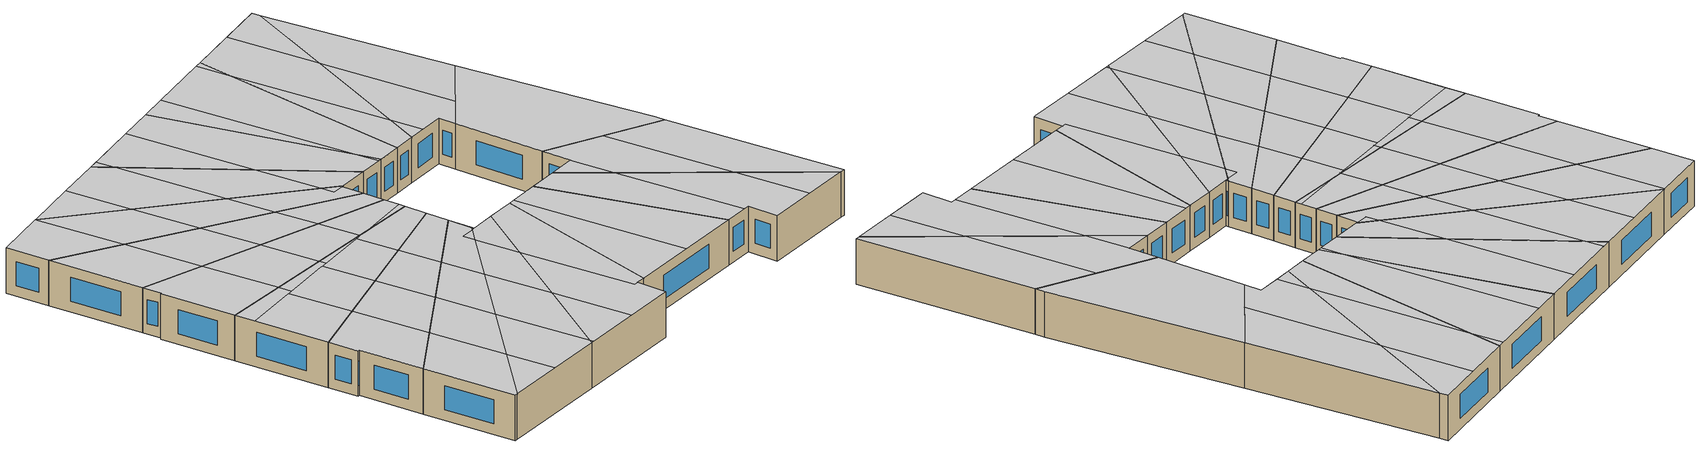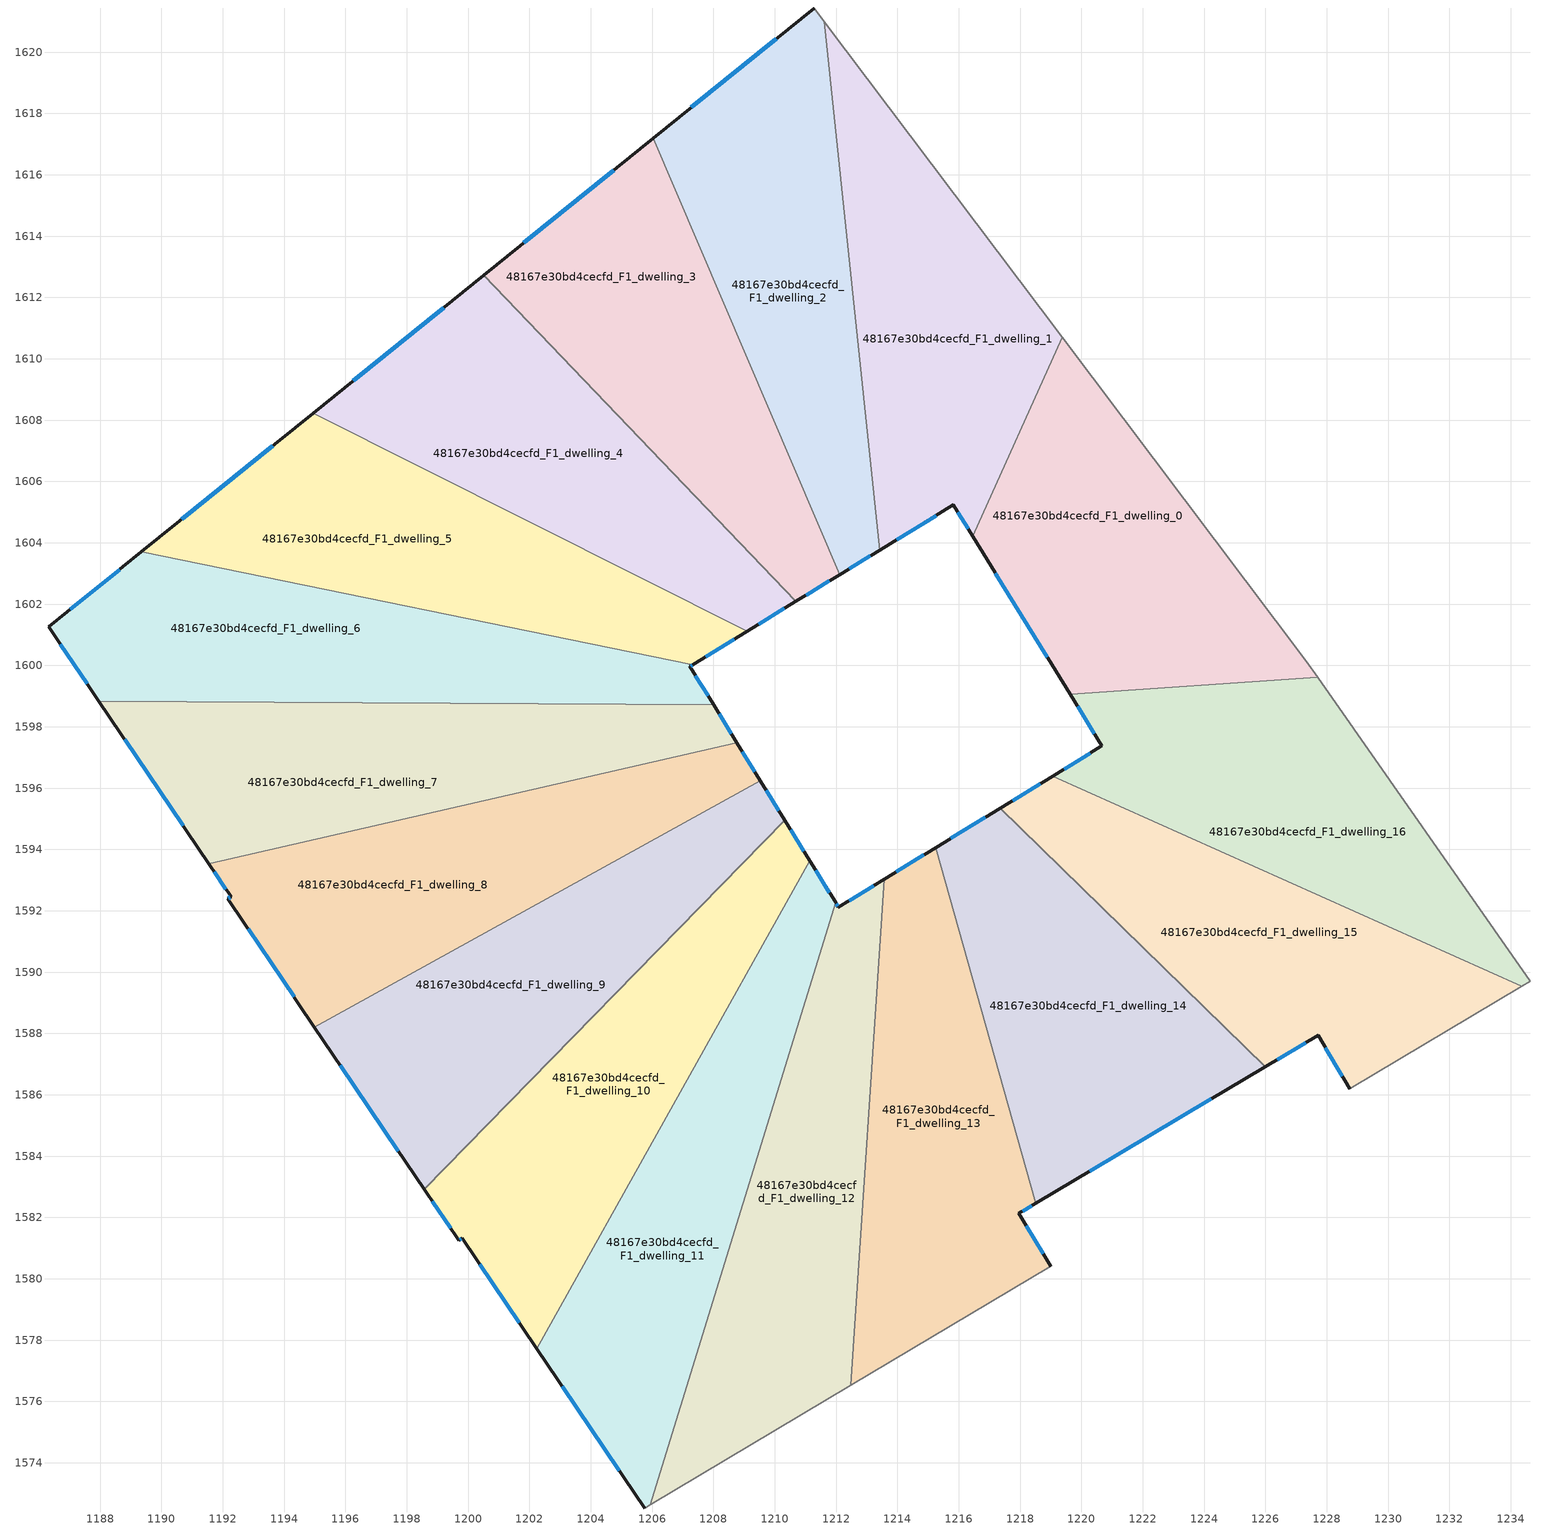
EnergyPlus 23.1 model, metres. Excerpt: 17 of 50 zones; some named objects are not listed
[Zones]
48167e30bd4cecfd_F1_dwelling_0
 floor to 48167e30bd4cecfd_F0_dwelling_0 (EU_floor_Construction): 1219.37,1610.7 1227.33,1600.14 1227.7,1599.61 1219.63,1599.06 1216.45,1604.22 z3
 wall outside (EU_wall_Construction): 1216.45,1604.22 1219.63,1599.06 z3:6
 wall to 48167e30bd4cecfd_F1_dwelling_16 (EU_wall_Construction): 1219.63,1599.06 1227.7,1599.61 z3:6
 wall to 48167e30bd4cecfd_F1_dwelling_1 (EU_wall_Construction): 1219.37,1610.7 1216.45,1604.22 z3:6
 wall adiabatic (EU_wall_Construction): 1227.7,1599.61 1227.33,1600.14 1219.37,1610.7 z3:6
 window (EU_Window_Construction): 1217.2,1603.01 1218.88,1600.27 z3.7:5.3
 ceiling adiabatic (EU_roof_Construction): 1227.7,1599.61 1227.33,1600.14 1219.37,1610.7 1216.45,1604.22 1219.63,1599.06 z6
48167e30bd4cecfd_F1_dwelling_1
 floor to 48167e30bd4cecfd_F0_dwelling_1 (EU_floor_Construction): 1211.62,1621 1219.37,1610.7 1216.45,1604.22 1215.83,1605.24 1213.42,1603.76 z3
 wall outside (EU_wall_Construction): 1213.42,1603.76 1215.83,1605.24 1216.45,1604.22 z3:6
 wall to 48167e30bd4cecfd_F1_dwelling_2 (EU_wall_Construction): 1211.62,1621 1213.42,1603.76 z3:6
 wall adiabatic (EU_wall_Construction): 1219.37,1610.7 1211.62,1621 z3:6
 window (EU_Window_Construction): 1215.97,1605 1216.3,1604.46 / 1213.99,1604.11 1215.26,1604.89 z3.7:5.3
 ceiling to 48167e30bd4cecfd_F2_dwelling_15 (EU_floor_Construction): 1217.58,1606.73 1219.37,1610.7 1211.62,1621 1212.33,1614.23 z6
 ceiling to 48167e30bd4cecfd_F2_dwelling_13 (EU_floor_Construction): 1214.42,1604.37 1213.17,1606.15 1213.42,1603.76 z6
 ceiling to 48167e30bd4cecfd_F2_dwelling_14 (EU_floor_Construction): 1216.45,1604.22 1217.58,1606.73 1212.33,1614.23 1213.17,1606.15 1214.42,1604.37 1215.83,1605.24 z6
48167e30bd4cecfd_F1_dwelling_10
 floor to 48167e30bd4cecfd_F0_dwelling_10 (EU_floor_Construction): 1210.32,1594.96 1211.14,1593.64 1202.25,1577.72 1199.8,1581.33 1199.7,1581.25 1198.57,1582.93 z3
 wall outside (EU_wall_Construction): 1198.57,1582.93 1199.7,1581.25 1199.8,1581.33 1202.25,1577.72 / 1211.14,1593.64 1210.32,1594.96 z3:6
 wall to 48167e30bd4cecfd_F1_dwelling_9 (EU_wall_Construction): 1210.32,1594.96 1198.57,1582.93 z3:6
 wall to 48167e30bd4cecfd_F1_dwelling_11 (EU_wall_Construction): 1202.25,1577.72 1211.14,1593.64 z3:6
 window (EU_Window_Construction): 1198.83,1582.53 1199.43,1581.65 / 1210.95,1593.95 1210.51,1594.65 / 1200.38,1580.48 1201.67,1578.56 / 1199.72,1581.27 1199.78,1581.31 z3.7:5.3
 ceiling to 48167e30bd4cecfd_F2_dwelling_2 (EU_floor_Construction): 1206.51,1585.36 1208.63,1589.14 1206.96,1591.52 1204.19,1588.68 z6
 ceiling to 48167e30bd4cecfd_F2_dwelling_0 (EU_floor_Construction): 1202.25,1577.72 1204.39,1581.56 1201.4,1585.83 1198.57,1582.93 1199.7,1581.25 1199.8,1581.33 z6
 ceiling to 48167e30bd4cecfd_F2_dwelling_1 (EU_floor_Construction): 1204.39,1581.56 1206.51,1585.36 1204.19,1588.68 1201.4,1585.83 z6
 ceiling to 48167e30bd4cecfd_F2_dwelling_3 (EU_floor_Construction): 1208.63,1589.14 1211.14,1593.64 1210.32,1594.96 1206.96,1591.52 z6
48167e30bd4cecfd_F1_dwelling_11
 floor to 48167e30bd4cecfd_F0_dwelling_11 (EU_floor_Construction): 1211.14,1593.64 1211.98,1592.28 1205.94,1572.63 1205.76,1572.53 1202.25,1577.72 z3
 wall outside (EU_wall_Construction): 1211.98,1592.28 1211.14,1593.64 / 1202.25,1577.72 1205.76,1572.53 z3:6
 wall to 48167e30bd4cecfd_F1_dwelling_12 (EU_wall_Construction): 1205.94,1572.63 1211.98,1592.28 z3:6
 wall adiabatic (EU_wall_Construction): 1205.76,1572.53 1205.94,1572.63 z3:6
 window (EU_Window_Construction): 1211.78,1592.6 1211.34,1593.32 / 1203.07,1576.5 1204.93,1573.75 z3.7:5.3
 ceiling to 48167e30bd4cecfd_F2_dwelling_0 (EU_floor_Construction): 1205.94,1572.63 1207.38,1577.31 1204.39,1581.56 1202.25,1577.72 1205.76,1572.53 z6
 ceiling to 48167e30bd4cecfd_F2_dwelling_1 (EU_floor_Construction): 1207.38,1577.31 1208.83,1582.05 1206.51,1585.36 1204.39,1581.56 z6
 ceiling to 48167e30bd4cecfd_F2_dwelling_2 (EU_floor_Construction): 1208.83,1582.05 1210.29,1586.78 1208.63,1589.14 1206.51,1585.36 z6
 ceiling to 48167e30bd4cecfd_F2_dwelling_3 (EU_floor_Construction): 1210.29,1586.78 1211.54,1590.83 1211.07,1591.5 1211.9,1592.01 1211.98,1592.27 1211.14,1593.64 1208.63,1589.14 z6
 ceiling to 48167e30bd4cecfd_F2_dwelling_4 (EU_floor_Construction): 1211.54,1590.83 1211.9,1592.01 1211.07,1591.5 z6
48167e30bd4cecfd_F1_dwelling_12
 floor to 48167e30bd4cecfd_F0_dwelling_12 (EU_floor_Construction): 1213.58,1593.04 1212.47,1576.52 1205.94,1572.63 1211.98,1592.28 1212.08,1592.12 z3
 wall outside (EU_wall_Construction): 1213.58,1593.04 1212.08,1592.12 1211.98,1592.28 z3:6
 wall to 48167e30bd4cecfd_F1_dwelling_13 (EU_wall_Construction): 1212.47,1576.52 1213.58,1593.04 z3:6
 wall adiabatic (EU_wall_Construction): 1205.94,1572.63 1212.47,1576.52 z3:6
 window (EU_Window_Construction): 1212.06,1592.16 1212,1592.24 / 1213.22,1592.82 1212.43,1592.33 z3.7:5.3
 ceiling to 48167e30bd4cecfd_F2_dwelling_1 (EU_floor_Construction): 1212.47,1576.52 1212.49,1576.83 1208.83,1582.05 1207.38,1577.31 1209.26,1574.61 z6
 ceiling to 48167e30bd4cecfd_F2_dwelling_0 (EU_floor_Construction): 1209.26,1574.61 1207.38,1577.31 1205.94,1572.63 z6
 ceiling to 48167e30bd4cecfd_F2_dwelling_4 (EU_floor_Construction): 1213.26,1588.36 1213.58,1593.03 1211.9,1592.01 1211.54,1590.83 z6
 ceiling to 48167e30bd4cecfd_F2_dwelling_2 (EU_floor_Construction): 1212.49,1576.83 1212.91,1583.04 1210.29,1586.78 1208.83,1582.05 z6
 ceiling to 48167e30bd4cecfd_F2_dwelling_3 (EU_floor_Construction): 1212.91,1583.04 1213.26,1588.36 1211.54,1590.83 1210.29,1586.78 z6; 1212.08,1592.12 1211.98,1592.27 1211.9,1592.01 z6
48167e30bd4cecfd_F1_dwelling_13
 floor to 48167e30bd4cecfd_F0_dwelling_13 (EU_floor_Construction): 1215.25,1594.06 1218.52,1582.46 1217.96,1582.13 1219,1580.4 1212.47,1576.52 1213.58,1593.04 z3
 wall outside (EU_wall_Construction): 1215.25,1594.06 1213.58,1593.04 / 1219,1580.4 1217.96,1582.13 1218.52,1582.46 z3:6
 wall adiabatic (EU_wall_Construction): 1212.47,1576.52 1219,1580.4 z3:6
 wall to 48167e30bd4cecfd_F1_dwelling_14 (EU_wall_Construction): 1218.52,1582.46 1215.25,1594.06 z3:6
 window (EU_Window_Construction): 1214.86,1593.82 1213.97,1593.28 / 1218.09,1582.21 1218.39,1582.38 / 1218.75,1580.81 1218.21,1581.73 z3.7:5.3
 ceiling to 48167e30bd4cecfd_F2_dwelling_4 (EU_floor_Construction): 1218.52,1582.46 1215.25,1594.06 1213.58,1593.03 1213.26,1588.36 1217.73,1581.99 z6
 ceiling to 48167e30bd4cecfd_F2_dwelling_2 (EU_floor_Construction): 1216,1578.62 1212.91,1583.04 1212.49,1576.83 1212.64,1576.62 z6
 ceiling to 48167e30bd4cecfd_F2_dwelling_3 (EU_floor_Construction): 1218.89,1580.34 1219,1580.4 1217.96,1582.13 1217.73,1581.99 1213.26,1588.36 1212.91,1583.04 1216,1578.62 z6
 ceiling to 48167e30bd4cecfd_F2_dwelling_1 (EU_floor_Construction): 1212.59,1576.59 1212.64,1576.62 1212.49,1576.83 1212.47,1576.52 z6
48167e30bd4cecfd_F1_dwelling_14
 floor to 48167e30bd4cecfd_F0_dwelling_14 (EU_floor_Construction): 1225.99,1586.91 1218.52,1582.46 1215.25,1594.06 1217.36,1595.35 z3
 wall outside (EU_wall_Construction): 1217.36,1595.35 1215.25,1594.06 / 1218.52,1582.46 1225.99,1586.91 z3:6
 wall to 48167e30bd4cecfd_F1_dwelling_15 (EU_wall_Construction): 1225.99,1586.91 1217.36,1595.35 z3:6
 window (EU_Window_Construction): 1216.86,1595.05 1215.75,1594.36 / 1220.27,1583.51 1224.23,1585.86 z3.7:5.3
 ceiling to 48167e30bd4cecfd_F2_dwelling_5 (EU_floor_Construction): 1225.99,1586.91 1217.36,1595.35 1215.6,1594.27 1222.3,1584.71 z6
 ceiling to 48167e30bd4cecfd_F2_dwelling_4 (EU_floor_Construction): 1222.3,1584.71 1215.6,1594.27 1215.25,1594.06 1218.52,1582.46 z6
48167e30bd4cecfd_F1_dwelling_15
 floor to 48167e30bd4cecfd_F0_dwelling_15 (EU_floor_Construction): 1234.35,1589.54 1228.75,1586.2 1227.72,1587.94 1225.99,1586.91 1217.36,1595.35 1219.06,1596.39 z3
 wall outside (EU_wall_Construction): 1225.99,1586.91 1227.72,1587.94 1228.75,1586.2 / 1219.06,1596.39 1217.36,1595.35 z3:6
 wall to 48167e30bd4cecfd_F1_dwelling_16 (EU_wall_Construction): 1234.35,1589.54 1219.06,1596.39 z3:6
 wall adiabatic (EU_wall_Construction): 1228.75,1586.2 1234.35,1589.54 z3:6
 window (EU_Window_Construction): 1226.39,1587.15 1227.31,1587.7 / 1218.66,1596.14 1217.76,1595.59 / 1227.96,1587.53 1228.51,1586.61 z3.7:5.3
 ceiling to 48167e30bd4cecfd_F2_dwelling_6 (EU_floor_Construction): 1231.63,1587.92 1228.73,1592.06 1222.35,1594.92 1227.38,1587.74 1227.72,1587.94 1228.75,1586.2 z6
 ceiling to 48167e30bd4cecfd_F2_dwelling_5 (EU_floor_Construction): 1227.38,1587.74 1222.35,1594.92 1219.06,1596.39 1217.36,1595.35 1225.99,1586.91 z6
 ceiling adiabatic (EU_roof_Construction): 1234.35,1589.54 1228.73,1592.06 1231.63,1587.92 z6
48167e30bd4cecfd_F1_dwelling_16
 floor to 48167e30bd4cecfd_F0_dwelling_16 (EU_floor_Construction): 1227.7,1599.61 1234.64,1589.71 1234.35,1589.54 1219.06,1596.39 1220.67,1597.38 1219.63,1599.06 z3
 wall outside (EU_wall_Construction): 1219.63,1599.06 1220.67,1597.38 1219.06,1596.39 z3:6
 wall adiabatic (EU_wall_Construction): 1234.35,1589.54 1234.64,1589.71 1227.7,1599.61 z3:6
 window (EU_Window_Construction): 1220.29,1597.14 1219.44,1596.62 / 1219.88,1598.67 1220.43,1597.77 z3.7:5.3
 ceiling adiabatic (EU_roof_Construction): 1234.64,1589.71 1227.7,1599.61 1223.63,1599.34 1228.73,1592.06 1234.35,1589.54 z6
 ceiling to 48167e30bd4cecfd_F2_dwelling_6 (EU_floor_Construction): 1228.73,1592.06 1223.63,1599.34 1219.63,1599.06 1220.67,1597.38 1220.64,1597.36 1222.35,1594.92 z6
 ceiling to 48167e30bd4cecfd_F2_dwelling_5 (EU_floor_Construction): 1222.35,1594.92 1220.64,1597.36 1219.06,1596.39 z6
48167e30bd4cecfd_F1_dwelling_2
 floor to 48167e30bd4cecfd_F0_dwelling_2 (EU_floor_Construction): 1211.62,1621 1213.42,1603.76 1212.12,1602.96 1206.04,1617.2 1211.29,1621.44 z3
 wall outside (EU_wall_Construction): 1212.12,1602.96 1213.42,1603.76 / 1211.29,1621.44 1206.04,1617.2 z3:6
 wall to 48167e30bd4cecfd_F1_dwelling_3 (EU_wall_Construction): 1206.04,1617.2 1212.12,1602.96 z3:6
 wall adiabatic (EU_wall_Construction): 1211.62,1621 1211.29,1621.44 z3:6
 window (EU_Window_Construction): 1212.43,1603.15 1213.12,1603.57 / 1210.05,1620.44 1207.27,1618.19 z3.7:5.3
 ceiling to 48167e30bd4cecfd_F2_dwelling_13 (EU_floor_Construction): 1213.42,1603.76 1213.17,1606.15 1207,1614.95 1212.12,1602.96 z6
 ceiling to 48167e30bd4cecfd_F2_dwelling_14 (EU_floor_Construction): 1213.17,1606.15 1212.33,1614.23 1208.72,1619.37 1206.04,1617.2 1207,1614.95 z6
 ceiling to 48167e30bd4cecfd_F2_dwelling_15 (EU_floor_Construction): 1212.33,1614.23 1211.62,1621 1211.29,1621.44 1208.72,1619.37 z6
48167e30bd4cecfd_F1_dwelling_3
 floor to 48167e30bd4cecfd_F0_dwelling_3 (EU_floor_Construction): 1206.04,1617.2 1212.12,1602.96 1210.69,1602.09 1200.51,1612.73 z3
 wall outside (EU_wall_Construction): 1210.69,1602.09 1212.12,1602.96 / 1206.04,1617.2 1200.51,1612.73 z3:6
 wall to 48167e30bd4cecfd_F1_dwelling_4 (EU_wall_Construction): 1200.51,1612.73 1210.69,1602.09 z3:6
 window (EU_Window_Construction): 1211.03,1602.29 1211.78,1602.76 / 1204.74,1616.15 1201.81,1613.78 z3.7:5.3
 ceiling to 48167e30bd4cecfd_F2_dwelling_12 (EU_floor_Construction): 1209.55,1603.28 1202.05,1613.97 1200.51,1612.73 z6
 ceiling to 48167e30bd4cecfd_F2_dwelling_13 (EU_floor_Construction): 1212.12,1602.96 1207,1614.95 1205.65,1616.88 1202.05,1613.97 1209.55,1603.28 1210.69,1602.09 z6
 ceiling to 48167e30bd4cecfd_F2_dwelling_14 (EU_floor_Construction): 1207,1614.95 1206.04,1617.2 1205.65,1616.88 z6
48167e30bd4cecfd_F1_dwelling_4
 floor to 48167e30bd4cecfd_F0_dwelling_4 (EU_floor_Construction): 1200.51,1612.73 1210.69,1602.09 1209.1,1601.11 1194.95,1608.23 z3
 wall outside (EU_wall_Construction): 1209.1,1601.11 1210.69,1602.09 / 1200.51,1612.73 1194.95,1608.23 z3:6
 wall to 48167e30bd4cecfd_F1_dwelling_5 (EU_wall_Construction): 1194.95,1608.23 1209.1,1601.11 z3:6
 window (EU_Window_Construction): 1209.47,1601.34 1210.32,1601.86 / 1199.21,1611.67 1196.26,1609.29 z3.7:5.3
 ceiling to 48167e30bd4cecfd_F2_dwelling_11 (EU_floor_Construction): 1203.44,1603.96 1198.46,1611.07 1195.46,1608.64 1196.18,1607.61 z6
 ceiling to 48167e30bd4cecfd_F2_dwelling_10 (EU_floor_Construction): 1196.18,1607.61 1195.46,1608.64 1194.95,1608.23 z6
 ceiling to 48167e30bd4cecfd_F2_dwelling_12 (EU_floor_Construction): 1210.48,1601.96 1209.55,1603.28 1200.51,1612.73 1198.46,1611.07 1203.44,1603.96 1209.1,1601.11 z6
 ceiling to 48167e30bd4cecfd_F2_dwelling_13 (EU_floor_Construction): 1210.69,1602.09 1209.55,1603.28 1210.48,1601.96 z6
48167e30bd4cecfd_F1_dwelling_5
 floor to 48167e30bd4cecfd_F0_dwelling_5 (EU_floor_Construction): 1209.1,1601.11 1207.33,1600.03 1189.35,1603.7 1194.95,1608.23 z3
 wall outside (EU_wall_Construction): 1207.33,1600.03 1209.1,1601.11 / 1194.95,1608.23 1189.35,1603.7 z3:6
 wall to 48167e30bd4cecfd_F1_dwelling_6 (EU_wall_Construction): 1189.35,1603.7 1207.33,1600.03 z3:6
 window (EU_Window_Construction): 1207.75,1600.28 1208.69,1600.86 / 1193.63,1607.17 1190.66,1604.76 z3.7:5.3
 ceiling to 48167e30bd4cecfd_F2_dwelling_10 (EU_floor_Construction): 1200.52,1601.42 1196.18,1607.61 1194.95,1608.23 1192.41,1606.18 1194.95,1602.56 z6
 ceiling to 48167e30bd4cecfd_F2_dwelling_11 (EU_floor_Construction): 1206.01,1600.3 1203.44,1603.96 1196.18,1607.61 1200.52,1601.42 z6
 ceiling to 48167e30bd4cecfd_F2_dwelling_9 (EU_floor_Construction): 1194.95,1602.56 1192.41,1606.18 1189.35,1603.7 z6
 ceiling to 48167e30bd4cecfd_F2_dwelling_12 (EU_floor_Construction): 1209.1,1601.11 1203.44,1603.96 1206.01,1600.3 1207.33,1600.03 z6
48167e30bd4cecfd_F1_dwelling_6
 floor to 48167e30bd4cecfd_F0_dwelling_6 (EU_floor_Construction): 1207.33,1600.03 1207.23,1599.97 1208.01,1598.71 1187.96,1598.84 1186.32,1601.26 1189.35,1603.7 z3
 wall outside (EU_wall_Construction): 1208.01,1598.71 1207.23,1599.97 1207.33,1600.03 / 1189.35,1603.7 1186.32,1601.26 1187.96,1598.84 z3:6
 wall to 48167e30bd4cecfd_F1_dwelling_7 (EU_wall_Construction): 1187.96,1598.84 1208.01,1598.71 z3:6
 window (EU_Window_Construction): 1207.26,1599.98 1207.31,1600.01 / 1207.83,1599.01 1207.41,1599.67 / 1186.71,1600.69 1187.58,1599.4 / 1188.64,1603.13 1187.03,1601.83 z3.7:5.3
 ceiling to 48167e30bd4cecfd_F2_dwelling_9 (EU_floor_Construction): 1197.6,1598.78 1194.95,1602.56 1189.35,1603.7 1189.32,1603.68 1192.73,1598.81 z6
 ceiling to 48167e30bd4cecfd_F2_dwelling_10 (EU_floor_Construction): 1202.39,1598.75 1200.52,1601.42 1194.95,1602.56 1197.6,1598.78 z6
 ceiling to 48167e30bd4cecfd_F2_dwelling_8 (EU_floor_Construction): 1192.73,1598.81 1189.32,1603.68 1186.32,1601.26 1187.96,1598.84 z6
 ceiling to 48167e30bd4cecfd_F2_dwelling_11 (EU_floor_Construction): 1208.01,1598.71 1207.23,1599.97 1206.54,1599.54 1206.01,1600.3 1200.52,1601.42 1202.39,1598.75 z6
 ceiling to 48167e30bd4cecfd_F2_dwelling_12 (EU_floor_Construction): 1207.33,1600.03 1206.01,1600.3 1206.54,1599.54 z6
48167e30bd4cecfd_F1_dwelling_7
 floor to 48167e30bd4cecfd_F0_dwelling_7 (EU_floor_Construction): 1208.01,1598.71 1208.77,1597.48 1191.55,1593.53 1187.96,1598.84 z3
 wall outside (EU_wall_Construction): 1208.77,1597.48 1208.01,1598.71 / 1187.96,1598.84 1191.55,1593.53 z3:6
 wall to 48167e30bd4cecfd_F1_dwelling_8 (EU_wall_Construction): 1191.55,1593.53 1208.77,1597.48 z3:6
 window (EU_Window_Construction): 1208.59,1597.77 1208.18,1598.42 / 1188.8,1597.59 1190.71,1594.78 z3.7:5.3
 ceiling to 48167e30bd4cecfd_F2_dwelling_8 (EU_floor_Construction): 1195.75,1594.5 1192.73,1598.81 1187.96,1598.84 1191.55,1593.53 z6
 ceiling to 48167e30bd4cecfd_F2_dwelling_9 (EU_floor_Construction): 1199.93,1595.45 1197.6,1598.78 1192.73,1598.81 1195.75,1594.5 z6
 ceiling to 48167e30bd4cecfd_F2_dwelling_10 (EU_floor_Construction): 1204.04,1596.4 1202.39,1598.75 1197.6,1598.78 1199.93,1595.45 z6
 ceiling to 48167e30bd4cecfd_F2_dwelling_11 (EU_floor_Construction): 1208.77,1597.48 1208.01,1598.71 1202.39,1598.75 1204.04,1596.4 z6
48167e30bd4cecfd_F1_dwelling_8
 floor to 48167e30bd4cecfd_F0_dwelling_8 (EU_floor_Construction): 1208.77,1597.48 1209.53,1596.24 1194.99,1588.21 1192.16,1592.39 1192.28,1592.46 1191.55,1593.53 z3
 wall outside (EU_wall_Construction): 1191.55,1593.53 1192.28,1592.46 1192.16,1592.39 1194.99,1588.21 / 1209.53,1596.24 1208.77,1597.48 z3:6
 wall to 48167e30bd4cecfd_F1_dwelling_9 (EU_wall_Construction): 1194.99,1588.21 1209.53,1596.24 z3:6
 window (EU_Window_Construction): 1191.72,1593.28 1192.1,1592.71 / 1209.35,1596.53 1208.95,1597.19 / 1192.82,1591.41 1194.33,1589.19 / 1192.25,1592.44 1192.19,1592.41 z3.7:5.3
 ceiling to 48167e30bd4cecfd_F2_dwelling_8 (EU_floor_Construction): 1198.72,1590.27 1195.75,1594.5 1191.55,1593.53 1192.28,1592.46 1192.16,1592.39 1194.99,1588.21 z6
 ceiling to 48167e30bd4cecfd_F2_dwelling_10 (EU_floor_Construction): 1205.65,1594.1 1204.04,1596.4 1199.93,1595.45 1202.21,1592.2 z6
 ceiling to 48167e30bd4cecfd_F2_dwelling_9 (EU_floor_Construction): 1202.21,1592.2 1199.93,1595.45 1195.75,1594.5 1198.72,1590.27 z6
 ceiling to 48167e30bd4cecfd_F2_dwelling_11 (EU_floor_Construction): 1209.31,1596.6 1208.77,1597.48 1204.04,1596.4 1205.65,1594.1 1206.04,1594.31 z6
 ceiling to 48167e30bd4cecfd_F2_dwelling_3 (EU_floor_Construction): 1209.53,1596.24 1209.31,1596.6 1206.04,1594.31 z6
48167e30bd4cecfd_F1_dwelling_9
 floor to 48167e30bd4cecfd_F0_dwelling_9 (EU_floor_Construction): 1209.53,1596.24 1210.32,1594.96 1198.57,1582.93 1194.99,1588.21 z3
 wall outside (EU_wall_Construction): 1210.32,1594.96 1209.53,1596.24 / 1194.99,1588.21 1198.57,1582.93 z3:6
 window (EU_Window_Construction): 1210.14,1595.26 1209.72,1595.94 / 1195.83,1586.97 1197.73,1584.17 z3.7:5.3
 ceiling to 48167e30bd4cecfd_F2_dwelling_3 (EU_floor_Construction): 1206.96,1591.52 1210.32,1594.96 1209.53,1596.24 1206.04,1594.31 1205.35,1593.82 z6
 ceiling to 48167e30bd4cecfd_F2_dwelling_2 (EU_floor_Construction): 1204.19,1588.68 1206.96,1591.52 1205.35,1593.82 1202.15,1591.58 z6
 ceiling to 48167e30bd4cecfd_F2_dwelling_0 (EU_floor_Construction): 1198.57,1582.93 1201.4,1585.83 1198.95,1589.33 1198.86,1589.28 1195.75,1587.09 z6
 ceiling to 48167e30bd4cecfd_F2_dwelling_1 (EU_floor_Construction): 1201.4,1585.83 1204.19,1588.68 1202.15,1591.58 1202.07,1591.52 1201.99,1591.47 1198.95,1589.33 z6
 ceiling to 48167e30bd4cecfd_F2_dwelling_9 (EU_floor_Construction): 1201.99,1591.47 1202.03,1591.5 1202.1,1591.55 1202.15,1591.58 1202.48,1591.81 1202.21,1592.2 1198.72,1590.27 1199.23,1589.54 z6
 ceiling to 48167e30bd4cecfd_F2_dwelling_11 (EU_floor_Construction): 1206.04,1594.31 1205.65,1594.1 1205.68,1594.06 z6
 ceiling to 48167e30bd4cecfd_F2_dwelling_8 (EU_floor_Construction): 1198.86,1589.28 1198.9,1589.31 1199.23,1589.54 1198.72,1590.27 1194.99,1588.21 1195.75,1587.09 z6
 ceiling to 48167e30bd4cecfd_F2_dwelling_10 (EU_floor_Construction): 1205.68,1594.06 1205.65,1594.1 1202.21,1592.2 1202.48,1591.81 z6
[Building]
EU S2 Campaign: North Axis=0; Terrain=City; Solar Distribution=FullExterior
[Site:Location]
Budapest.Ferenc.Liszt.Intl.AP: Latitude=47.437; Longitude=19.256; Time Zone=1; Elevation=185
[SizingPeriod:WeatherFileDays]
AnnualSizingPeriod: Begin Month=1; Begin Day of Month=1; End Month=12; End Day of Month=31; Day of Week for Start Day=Monday; Use Weather File Daylight Saving Period=No; Use Weather File Rain and Snow Indicators=No
[MATERIAL]
EU_InternalMass_Material: Roughness=MediumRough; Thickness=0.1; Conductivity=1; Density=1800; Specific Heat=900; Thermal Absorptance=0.9; Solar Absorptance=0.7; Visible Absorptance=0.7
[MATERIAL:NOMASS] Roughness=MediumRough; Thermal Absorptance=0.9; Solar Absorptance=0.7; Visible Absorptance=0.7
Name | Thermal Resistance
EU_wall_NoMass | 0.832559
EU_roof_NoMass | 1.39638
EU_floor_NoMass | 0.872794
[WINDOWMATERIAL:SIMPLEGLAZINGSYSTEM]
EU_Window_SimpleGlazing: UFactor=2.79869; Solar Heat Gain Coefficient=0.75; Visible Transmittance=0.75
[CONSTRUCTION]
EU_wall_Construction: EU_wall_NoMass
EU_roof_Construction: EU_roof_NoMass
EU_floor_Construction: EU_floor_NoMass
EU_Window_Construction: EU_Window_SimpleGlazing
EU_InternalMass_Construction: EU_InternalMass_Material
[ZONE] Type=1; Multiplier=1; Ceiling Height=autocalculate; Floor Area=autocalculate; Part of Total Floor Area=Yes
Name | Volume
48167e30bd4cecfd_F1_dwelling_0 | 195.062
48167e30bd4cecfd_F1_dwelling_1 | 195.055
48167e30bd4cecfd_F1_dwelling_10 | 195.046
48167e30bd4cecfd_F1_dwelling_11 | 195.064
48167e30bd4cecfd_F1_dwelling_12 | 195.037
48167e30bd4cecfd_F1_dwelling_13 | 195.056
48167e30bd4cecfd_F1_dwelling_14 | 195.047
48167e30bd4cecfd_F1_dwelling_15 | 195.03
48167e30bd4cecfd_F1_dwelling_16 | 195.06
48167e30bd4cecfd_F1_dwelling_2 | 195.083
48167e30bd4cecfd_F1_dwelling_3 | 195.033
48167e30bd4cecfd_F1_dwelling_4 | 195.073
48167e30bd4cecfd_F1_dwelling_5 | 195.048
48167e30bd4cecfd_F1_dwelling_6 | 195.044
48167e30bd4cecfd_F1_dwelling_7 | 195.065
48167e30bd4cecfd_F1_dwelling_8 | 195.02
48167e30bd4cecfd_F1_dwelling_9 | 195.082
[INTERNALMASS] Construction=EU_InternalMass_Construction
Name | Zone or ZoneList | Surface Area
48167e30bd4cecfd_F1_dwelling_0_EU_InternalMass | 48167e30bd4cecfd_F1_dwelling_0 | 65.0208
48167e30bd4cecfd_F1_dwelling_1_EU_InternalMass | 48167e30bd4cecfd_F1_dwelling_1 | 65.0182
48167e30bd4cecfd_F1_dwelling_2_EU_InternalMass | 48167e30bd4cecfd_F1_dwelling_2 | 65.0277
48167e30bd4cecfd_F1_dwelling_3_EU_InternalMass | 48167e30bd4cecfd_F1_dwelling_3 | 65.011
48167e30bd4cecfd_F1_dwelling_4_EU_InternalMass | 48167e30bd4cecfd_F1_dwelling_4 | 65.0246
48167e30bd4cecfd_F1_dwelling_5_EU_InternalMass | 48167e30bd4cecfd_F1_dwelling_5 | 65.0157
48167e30bd4cecfd_F1_dwelling_6_EU_InternalMass | 48167e30bd4cecfd_F1_dwelling_6 | 65.0147
48167e30bd4cecfd_F1_dwelling_7_EU_InternalMass | 48167e30bd4cecfd_F1_dwelling_7 | 65.0216
48167e30bd4cecfd_F1_dwelling_8_EU_InternalMass | 48167e30bd4cecfd_F1_dwelling_8 | 65.0068
48167e30bd4cecfd_F1_dwelling_9_EU_InternalMass | 48167e30bd4cecfd_F1_dwelling_9 | 65.0272
48167e30bd4cecfd_F1_dwelling_10_EU_InternalMass | 48167e30bd4cecfd_F1_dwelling_10 | 65.0152
48167e30bd4cecfd_F1_dwelling_11_EU_InternalMass | 48167e30bd4cecfd_F1_dwelling_11 | 65.0214
48167e30bd4cecfd_F1_dwelling_12_EU_InternalMass | 48167e30bd4cecfd_F1_dwelling_12 | 65.0124
48167e30bd4cecfd_F1_dwelling_13_EU_InternalMass | 48167e30bd4cecfd_F1_dwelling_13 | 65.0186
48167e30bd4cecfd_F1_dwelling_14_EU_InternalMass | 48167e30bd4cecfd_F1_dwelling_14 | 65.0157
48167e30bd4cecfd_F1_dwelling_15_EU_InternalMass | 48167e30bd4cecfd_F1_dwelling_15 | 65.0099
48167e30bd4cecfd_F1_dwelling_16_EU_InternalMass | 48167e30bd4cecfd_F1_dwelling_16 | 65.0199
[OTHEREQUIPMENT] Fuel Type=Electricity; Design Level Calculation Method=Watts/Area; Power per Zone Floor Area=1; Fraction Latent=0; Fraction Radiant=0; Fraction Lost=0; Carbon Dioxide Generation Rate=0; EndUse Subcategory=EU_Step8_InternalGains
Name | Zone or ZoneList or Space or SpaceList | Schedule
EU_Step8_InternalGain_48167e30bd4cecfd_F1_dwelling_0_f000 | 48167e30bd4cecfd_F1_dwelling_0 | EU_Step8_GainSchedule_48167e30bd4cecfd_F1_dwelling_0_f000
EU_Step8_InternalGain_48167e30bd4cecfd_F1_dwelling_1_f000 | 48167e30bd4cecfd_F1_dwelling_1 | EU_Step8_GainSchedule_48167e30bd4cecfd_F1_dwelling_1_f000
EU_Step8_InternalGain_48167e30bd4cecfd_F1_dwelling_2_f000 | 48167e30bd4cecfd_F1_dwelling_2 | EU_Step8_GainSchedule_48167e30bd4cecfd_F1_dwelling_2_f000
EU_Step8_InternalGain_48167e30bd4cecfd_F1_dwelling_3_f000 | 48167e30bd4cecfd_F1_dwelling_3 | EU_Step8_GainSchedule_48167e30bd4cecfd_F1_dwelling_3_f000
EU_Step8_InternalGain_48167e30bd4cecfd_F1_dwelling_4_f000 | 48167e30bd4cecfd_F1_dwelling_4 | EU_Step8_GainSchedule_48167e30bd4cecfd_F1_dwelling_4_f000
EU_Step8_InternalGain_48167e30bd4cecfd_F1_dwelling_5_f000 | 48167e30bd4cecfd_F1_dwelling_5 | EU_Step8_GainSchedule_48167e30bd4cecfd_F1_dwelling_5_f000
EU_Step8_InternalGain_48167e30bd4cecfd_F1_dwelling_6_f000 | 48167e30bd4cecfd_F1_dwelling_6 | EU_Step8_GainSchedule_48167e30bd4cecfd_F1_dwelling_6_f000
EU_Step8_InternalGain_48167e30bd4cecfd_F1_dwelling_7_f000 | 48167e30bd4cecfd_F1_dwelling_7 | EU_Step8_GainSchedule_48167e30bd4cecfd_F1_dwelling_7_f000
EU_Step8_InternalGain_48167e30bd4cecfd_F1_dwelling_8_f000 | 48167e30bd4cecfd_F1_dwelling_8 | EU_Step8_GainSchedule_48167e30bd4cecfd_F1_dwelling_8_f000
EU_Step8_InternalGain_48167e30bd4cecfd_F1_dwelling_9_f000 | 48167e30bd4cecfd_F1_dwelling_9 | EU_Step8_GainSchedule_48167e30bd4cecfd_F1_dwelling_9_f000
EU_Step8_InternalGain_48167e30bd4cecfd_F1_dwelling_10_f000 | 48167e30bd4cecfd_F1_dwelling_10 | EU_Step8_GainSchedule_48167e30bd4cecfd_F1_dwelling_10_f000
EU_Step8_InternalGain_48167e30bd4cecfd_F1_dwelling_11_f000 | 48167e30bd4cecfd_F1_dwelling_11 | EU_Step8_GainSchedule_48167e30bd4cecfd_F1_dwelling_11_f000
EU_Step8_InternalGain_48167e30bd4cecfd_F1_dwelling_12_f000 | 48167e30bd4cecfd_F1_dwelling_12 | EU_Step8_GainSchedule_48167e30bd4cecfd_F1_dwelling_12_f000
EU_Step8_InternalGain_48167e30bd4cecfd_F1_dwelling_13_f000 | 48167e30bd4cecfd_F1_dwelling_13 | EU_Step8_GainSchedule_48167e30bd4cecfd_F1_dwelling_13_f000
EU_Step8_InternalGain_48167e30bd4cecfd_F1_dwelling_14_f000 | 48167e30bd4cecfd_F1_dwelling_14 | EU_Step8_GainSchedule_48167e30bd4cecfd_F1_dwelling_14_f000
EU_Step8_InternalGain_48167e30bd4cecfd_F1_dwelling_15_f000 | 48167e30bd4cecfd_F1_dwelling_15 | EU_Step8_GainSchedule_48167e30bd4cecfd_F1_dwelling_15_f000
EU_Step8_InternalGain_48167e30bd4cecfd_F1_dwelling_16_f000 | 48167e30bd4cecfd_F1_dwelling_16 | EU_Step8_GainSchedule_48167e30bd4cecfd_F1_dwelling_16_f000
[ZONEVENTILATION:DESIGNFLOWRATE] Schedule=EU_AlwaysOn; Design Flow Rate Calculation Method=AirChanges/Hour; Air Changes per Hour=0.475469; Ventilation Type=Natural; Fan Pressure Rise=0; Fan Total Efficiency=1; Constant Term Coefficient=1; Temperature Term Coefficient=0; Velocity Term Coefficient=0; Velocity Squared Term Coefficient=0; Minimum Indoor Temperature=-100; Maximum Indoor Temperature=100; Delta Temperature=-100; Minimum Outdoor Temperature=-100; Maximum Outdoor Temperature=100; Maximum Wind Speed=40
Name | Zone or ZoneList or Space or SpaceList
EU_ConstantAir_48167e30bd4cecfd_F1_dwelling_0 | 48167e30bd4cecfd_F1_dwelling_0
EU_ConstantAir_48167e30bd4cecfd_F1_dwelling_1 | 48167e30bd4cecfd_F1_dwelling_1
EU_ConstantAir_48167e30bd4cecfd_F1_dwelling_2 | 48167e30bd4cecfd_F1_dwelling_2
EU_ConstantAir_48167e30bd4cecfd_F1_dwelling_3 | 48167e30bd4cecfd_F1_dwelling_3
EU_ConstantAir_48167e30bd4cecfd_F1_dwelling_4 | 48167e30bd4cecfd_F1_dwelling_4
EU_ConstantAir_48167e30bd4cecfd_F1_dwelling_5 | 48167e30bd4cecfd_F1_dwelling_5
EU_ConstantAir_48167e30bd4cecfd_F1_dwelling_6 | 48167e30bd4cecfd_F1_dwelling_6
EU_ConstantAir_48167e30bd4cecfd_F1_dwelling_7 | 48167e30bd4cecfd_F1_dwelling_7
EU_ConstantAir_48167e30bd4cecfd_F1_dwelling_8 | 48167e30bd4cecfd_F1_dwelling_8
EU_ConstantAir_48167e30bd4cecfd_F1_dwelling_9 | 48167e30bd4cecfd_F1_dwelling_9
EU_ConstantAir_48167e30bd4cecfd_F1_dwelling_10 | 48167e30bd4cecfd_F1_dwelling_10
EU_ConstantAir_48167e30bd4cecfd_F1_dwelling_11 | 48167e30bd4cecfd_F1_dwelling_11
EU_ConstantAir_48167e30bd4cecfd_F1_dwelling_12 | 48167e30bd4cecfd_F1_dwelling_12
EU_ConstantAir_48167e30bd4cecfd_F1_dwelling_13 | 48167e30bd4cecfd_F1_dwelling_13
EU_ConstantAir_48167e30bd4cecfd_F1_dwelling_14 | 48167e30bd4cecfd_F1_dwelling_14
EU_ConstantAir_48167e30bd4cecfd_F1_dwelling_15 | 48167e30bd4cecfd_F1_dwelling_15
EU_ConstantAir_48167e30bd4cecfd_F1_dwelling_16 | 48167e30bd4cecfd_F1_dwelling_16
[HVACTEMPLATE:ZONE:IDEALLOADSAIRSYSTEM] System Availability Schedule=EU_AlwaysOn; Maximum Heating Supply Air Temperature=50; Minimum Cooling Supply Air Temperature=13; Maximum Heating Supply Air Humidity Ratio=0.0156; Minimum Cooling Supply Air Humidity Ratio=0.0077; Heating Limit=NoLimit; Cooling Limit=NoLimit; Heating Availability Schedule=EU_AlwaysOn; Cooling Availability Schedule=EU_CoolingOff; Dehumidification Control Type=ConstantSensibleHeatRatio; Cooling Sensible Heat Ratio=0.7; Dehumidification Setpoint=60; Humidification Control Type=None; Humidification Setpoint=30; Outdoor Air Method=None; Outdoor Air Flow Rate per Person=0.00944; Outdoor Air Flow Rate per Zone Floor Area=0; Outdoor Air Flow Rate per Zone=0; Demand Controlled Ventilation Type=None; Outdoor Air Economizer Type=NoEconomizer; Heat Recovery Type=None; Sensible Heat Recovery Effectiveness=0.7; Latent Heat Recovery Effectiveness=0.65
Name | Template Thermostat
48167e30bd4cecfd_F1_dwelling_0 | EU_HeatOnly_48167e30bd4cecfd_F1_dwelling_0
48167e30bd4cecfd_F1_dwelling_1 | EU_HeatOnly_48167e30bd4cecfd_F1_dwelling_1
48167e30bd4cecfd_F1_dwelling_2 | EU_HeatOnly_48167e30bd4cecfd_F1_dwelling_2
48167e30bd4cecfd_F1_dwelling_3 | EU_HeatOnly_48167e30bd4cecfd_F1_dwelling_3
48167e30bd4cecfd_F1_dwelling_4 | EU_HeatOnly_48167e30bd4cecfd_F1_dwelling_4
48167e30bd4cecfd_F1_dwelling_5 | EU_HeatOnly_48167e30bd4cecfd_F1_dwelling_5
48167e30bd4cecfd_F1_dwelling_6 | EU_HeatOnly_48167e30bd4cecfd_F1_dwelling_6
48167e30bd4cecfd_F1_dwelling_7 | EU_HeatOnly_48167e30bd4cecfd_F1_dwelling_7
48167e30bd4cecfd_F1_dwelling_8 | EU_HeatOnly_48167e30bd4cecfd_F1_dwelling_8
48167e30bd4cecfd_F1_dwelling_9 | EU_HeatOnly_48167e30bd4cecfd_F1_dwelling_9
48167e30bd4cecfd_F1_dwelling_10 | EU_HeatOnly_48167e30bd4cecfd_F1_dwelling_10
48167e30bd4cecfd_F1_dwelling_11 | EU_HeatOnly_48167e30bd4cecfd_F1_dwelling_11
48167e30bd4cecfd_F1_dwelling_12 | EU_HeatOnly_48167e30bd4cecfd_F1_dwelling_12
48167e30bd4cecfd_F1_dwelling_13 | EU_HeatOnly_48167e30bd4cecfd_F1_dwelling_13
48167e30bd4cecfd_F1_dwelling_14 | EU_HeatOnly_48167e30bd4cecfd_F1_dwelling_14
48167e30bd4cecfd_F1_dwelling_15 | EU_HeatOnly_48167e30bd4cecfd_F1_dwelling_15
48167e30bd4cecfd_F1_dwelling_16 | EU_HeatOnly_48167e30bd4cecfd_F1_dwelling_16
[SIZING:ZONE] Zone Cooling Design Supply Air Temperature Input Method=SupplyAirTemperature; Zone Cooling Design Supply Air Temperature=13; Zone Heating Design Supply Air Temperature Input Method=SupplyAirTemperature; Zone Heating Design Supply Air Temperature=50; Zone Cooling Design Supply Air Humidity Ratio=0.008; Zone Heating Design Supply Air Humidity Ratio=0.008; Cooling Design Air Flow Method=DesignDay; Cooling Design Air Flow Rate=0; Cooling Minimum Air Flow per Zone Floor Area=0.000762; Cooling Minimum Air Flow=0; Cooling Minimum Air Flow Fraction=0.2; Heating Design Air Flow Method=DesignDay; Heating Design Air Flow Rate=0; Heating Maximum Air Flow per Zone Floor Area=0.002032; Heating Maximum Air Flow=0.141576; Heating Maximum Air Flow Fraction=0.3; Account for Dedicated Outdoor Air System=No; Dedicated Outdoor Air System Control Strategy=NeutralSupplyAir; Dedicated Outdoor Air Low Setpoint Temperature for Design=autosize; Dedicated Outdoor Air High Setpoint Temperature for Design=autosize; Zone Load Sizing Method=Sensible Load Only No Latent Load; Zone Latent Cooling Design Supply Air Humidity Ratio Input Method=HumidityRatioDifference; Zone Cooling Design Supply Air Humidity Ratio Difference=0.005; Zone Latent Heating Design Supply Air Humidity Ratio Input Method=HumidityRatioDifference; Zone Humidification Design Supply Air Humidity Ratio Difference=0.005
48167e30bd4cecfd_F1_dwelling_0; 48167e30bd4cecfd_F1_dwelling_1; 48167e30bd4cecfd_F1_dwelling_2; 48167e30bd4cecfd_F1_dwelling_3; 48167e30bd4cecfd_F1_dwelling_4; 48167e30bd4cecfd_F1_dwelling_5; 48167e30bd4cecfd_F1_dwelling_6; 48167e30bd4cecfd_F1_dwelling_7; 48167e30bd4cecfd_F1_dwelling_8; 48167e30bd4cecfd_F1_dwelling_9; 48167e30bd4cecfd_F1_dwelling_10; 48167e30bd4cecfd_F1_dwelling_11; 48167e30bd4cecfd_F1_dwelling_12; 48167e30bd4cecfd_F1_dwelling_13; 48167e30bd4cecfd_F1_dwelling_14; 48167e30bd4cecfd_F1_dwelling_15; 48167e30bd4cecfd_F1_dwelling_16
[SCHEDULE:CONSTANT]
Name | Hourly Value
EU_AlwaysOn | 1
EU_CoolingOff | 0
[SCHEDULE:FILE] Column Number=1; Rows to Skip at Top=0; Number of Hours of Data=8760; Column Separator=Comma; Interpolate to Timestep=No; Minutes per Item=60; Adjust Schedule for Daylight Savings=Yes
Name | File
EU_Step8_GainSchedule_48167e30bd4cecfd_F1_dwelling_0_f000 | ../../schedules/48167e30bd4cecfd/48167e30bd4cecfd_F1_dwelling_0_f000_gain.csv
EU_Step8_GainSchedule_48167e30bd4cecfd_F1_dwelling_1_f000 | ../../schedules/48167e30bd4cecfd/48167e30bd4cecfd_F1_dwelling_1_f000_gain.csv
EU_Step8_GainSchedule_48167e30bd4cecfd_F1_dwelling_2_f000 | ../../schedules/48167e30bd4cecfd/48167e30bd4cecfd_F1_dwelling_2_f000_gain.csv
EU_Step8_GainSchedule_48167e30bd4cecfd_F1_dwelling_3_f000 | ../../schedules/48167e30bd4cecfd/48167e30bd4cecfd_F1_dwelling_3_f000_gain.csv
EU_Step8_GainSchedule_48167e30bd4cecfd_F1_dwelling_4_f000 | ../../schedules/48167e30bd4cecfd/48167e30bd4cecfd_F1_dwelling_4_f000_gain.csv
EU_Step8_GainSchedule_48167e30bd4cecfd_F1_dwelling_5_f000 | ../../schedules/48167e30bd4cecfd/48167e30bd4cecfd_F1_dwelling_5_f000_gain.csv
EU_Step8_GainSchedule_48167e30bd4cecfd_F1_dwelling_6_f000 | ../../schedules/48167e30bd4cecfd/48167e30bd4cecfd_F1_dwelling_6_f000_gain.csv
EU_Step8_GainSchedule_48167e30bd4cecfd_F1_dwelling_7_f000 | ../../schedules/48167e30bd4cecfd/48167e30bd4cecfd_F1_dwelling_7_f000_gain.csv
EU_Step8_GainSchedule_48167e30bd4cecfd_F1_dwelling_8_f000 | ../../schedules/48167e30bd4cecfd/48167e30bd4cecfd_F1_dwelling_8_f000_gain.csv
EU_Step8_GainSchedule_48167e30bd4cecfd_F1_dwelling_9_f000 | ../../schedules/48167e30bd4cecfd/48167e30bd4cecfd_F1_dwelling_9_f000_gain.csv
EU_Step8_GainSchedule_48167e30bd4cecfd_F1_dwelling_10_f000 | ../../schedules/48167e30bd4cecfd/48167e30bd4cecfd_F1_dwelling_10_f000_gain.csv
EU_Step8_GainSchedule_48167e30bd4cecfd_F1_dwelling_11_f000 | ../../schedules/48167e30bd4cecfd/48167e30bd4cecfd_F1_dwelling_11_f000_gain.csv
EU_Step8_GainSchedule_48167e30bd4cecfd_F1_dwelling_12_f000 | ../../schedules/48167e30bd4cecfd/48167e30bd4cecfd_F1_dwelling_12_f000_gain.csv
EU_Step8_GainSchedule_48167e30bd4cecfd_F1_dwelling_13_f000 | ../../schedules/48167e30bd4cecfd/48167e30bd4cecfd_F1_dwelling_13_f000_gain.csv
EU_Step8_GainSchedule_48167e30bd4cecfd_F1_dwelling_14_f000 | ../../schedules/48167e30bd4cecfd/48167e30bd4cecfd_F1_dwelling_14_f000_gain.csv
EU_Step8_GainSchedule_48167e30bd4cecfd_F1_dwelling_15_f000 | ../../schedules/48167e30bd4cecfd/48167e30bd4cecfd_F1_dwelling_15_f000_gain.csv
EU_Step8_GainSchedule_48167e30bd4cecfd_F1_dwelling_16_f000 | ../../schedules/48167e30bd4cecfd/48167e30bd4cecfd_F1_dwelling_16_f000_gain.csv
